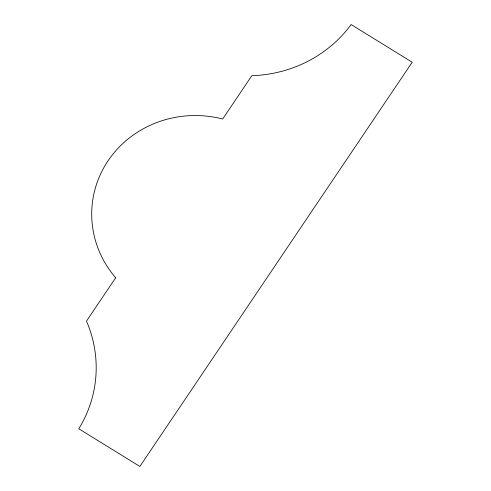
<?xml version="1.0" encoding="UTF-8"?>
<svg xmlns="http://www.w3.org/2000/svg" width="491" height="491" viewBox="0 0 491 491"><rect width="100%" height="100%" fill="white"/><g stroke="black" fill="none" stroke-linecap="round" stroke-linejoin="round"><path stroke-width="0.74" d="M115.667 277.814L86.49 321.126A127.734 121.486 6.2 0 1 78.799 428.784L139.867 466.45L412.201 62.216L351.133 24.55A127.734 121.486 6.2 0 1 251.834 75.7L222.656 119.012A104.712 99.587 6.2 0 0 108.088 160.747A104.712 99.587 6.2 0 0 115.667 277.814"/></g></svg>
